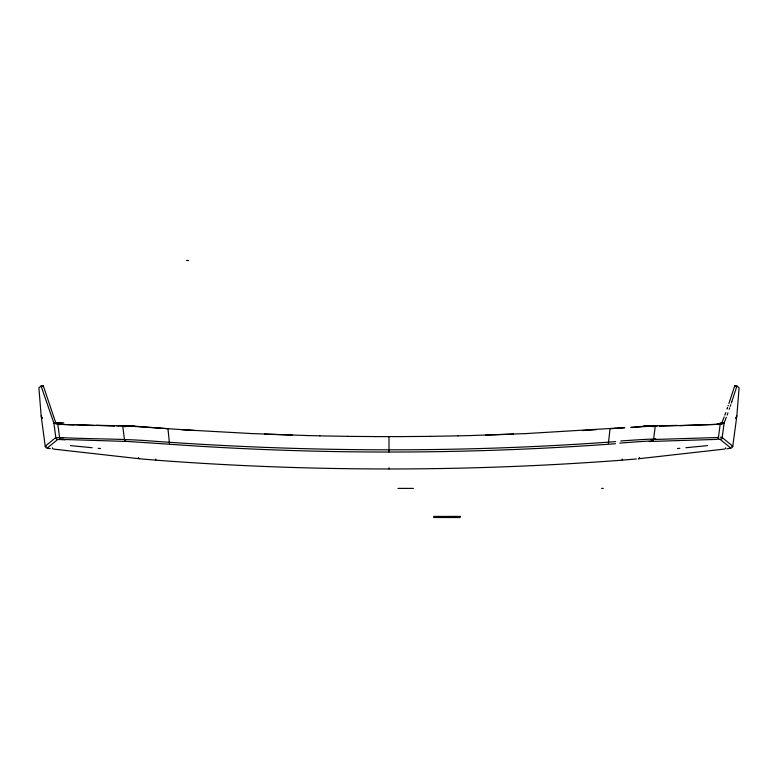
<?xml version="1.0" encoding="UTF-8"?>
<svg xmlns="http://www.w3.org/2000/svg" width="778" height="778" viewBox="0 0 778 778"><rect width="100%" height="100%" fill="white"/><g stroke="black" fill="none" stroke-linecap="round" stroke-linejoin="round"><path stroke-width="1.17" d="M615.466 443.742L608.464 444.238C462.404 454.634 315.596 454.634 169.536 444.238L167.97 428.697L133.398 426.081M735.852 417.893L736.834 415.987L739.1 387.794L736.931 386.024L734.743 385.732L729.696 401.166M140.507 458.864L155.678 460.148L155.765 459.049M653.014 426.937L653.141 425.994L657.196 425.906M717.968 424.778L718.075 423.971L721.799 423.028L724.201 416.891M649.241 441.515L716.538 439.405A2.208 2.13 87.6 0 0 718.415 437.499L720.185 424.253L723.958 423.349L726.351 417.29M721.712 424.409L721.926 422.824L724.104 423.115L722.179 437.557A2.208 2.208 0 0 1 720.234 439.463L730.843 448.109A2.208 2.208 0 0 0 732.788 446.202L736.844 415.899M736.931 386.024L731.874 401.458M729.599 401.429L728.898 403.529M731.349 403.033L731.787 401.72M730.814 404.599L730.639 405.124M728.276 405.348L728.082 405.921M730.396 405.834L730.202 406.408M727.294 408.207L727.012 409.024M727.556 407.448L727.362 408.022M729.676 407.935L729.482 408.499M729.2 409.316L729.404 408.732M725.777 412.554L724.833 415.17M727.955 412.846L727.148 415.092M55.822 437.557L45.221 446.202A2.208 2.208 0 0 0 47.157 448.109L57.767 439.463A2.208 2.208 0 0 1 55.822 437.557L53.896 423.115L41.069 386.024L43.257 385.732L56.288 424.409M41.069 386.024L38.9 387.794L41.166 415.987L42.177 417.932M43.257 385.732L42.576 386.287M722.217 422.668L716.733 424.36M730.571 448.206L726.827 448.78M732.594 446.29L731.699 446.446M96.453 425.284L134.244 426.091M169.536 444.238L128.487 441.505L61.462 439.405A2.208 2.13 -87.6 0 1 59.585 437.499L57.815 424.253L94.342 425.566M53.896 423.115L56.074 422.824M677.473 448.536L679.875 448.303M685.875 447.72L707.484 445.629M636.433 458.962L622.322 460.148C467.072 471.906 310.928 471.906 155.678 460.148M624.17 427.647L527.221 433.511M624.87 427.774L610.04 428.727L608.406 443.353M582.45 430.584L596.249 429.689M615.651 441.622C459.234 453.185 302.029 452.232 145.642 440.601C116.992 438.627 88.245 439.074 59.585 437.499M471.945 435.495L527.221 433.55M718.415 437.499L651.147 439.589M513.402 434.105L485.764 435.096M677.492 425.401L643.756 426.091L644.661 426.081M679.602 425.683L720.185 424.253L659.306 426.188M458.125 435.836L471.945 435.534M458.125 435.875L430.477 436.332M430.477 436.37L402.819 436.575M644.797 426.081L655.251 426.276L653.539 439.512A2.208 2.13 88.8 0 1 651.614 441.427M375.171 436.614L402.829 436.614M186.526 260.484L188.675 260.484M397.976 488.389L413.41 488.389M601.53 488.389L603.222 488.389M133.203 426.081L116.739 425.819M375.181 436.575L347.523 436.37M347.523 436.332L319.875 435.875M114.629 426.101L76.166 424.603M306.055 435.534L319.875 435.836M250.779 433.55L306.055 435.495M292.236 435.096L264.598 434.105M74.046 424.895L57.815 424.253M250.779 433.511L181.751 429.689M195.55 430.545L132.591 426.325M70.516 445.629L92.125 447.72M98.125 448.303L100.527 448.536M50.346 448.663L47.429 448.206M46.301 446.446L45.406 446.29M61.268 424.36L55.783 422.668M734.743 385.732L735.424 386.287M732.779 446.202L722.179 437.557M59.925 423.971L60.042 424.798M41.156 415.899L45.221 446.202M124.986 426.937L124.859 425.994L122.749 426.276L124.461 439.512A2.208 2.13 -88.8 0 0 126.386 441.427M622.235 459.049L622.322 460.119M455.743 516.417L455.743 517.516M438.102 516.417L438.102 517.516M389 436.653L389 451.999M389 467.87L389 468.94M63.796 422.814A109.465 8.762 -14.9 0 1 57.047 422.551M650.991 425.605A45.007 0.564 -4.1 0 1 630.851 427.326M718.357 439.2A107.092 1.857 -6.2 0 1 720.039 439.482M725.699 447.788A2.208 1.556 82.8 0 1 724.454 449.091L638.291 458.787A2.208 1.556 84.4 0 0 639.584 457.493M58.661 439.56A107.092 1.799 6 0 1 65.08 439.803M52.301 447.788A2.208 1.556 -82.8 0 0 53.546 449.091L139.709 458.787A2.208 1.556 -84.4 0 1 138.416 457.493M619.794 443.1A44.589 0.729 -4.7 0 1 652.674 441.243M720.282 437.294A109.426 1.857 -5.9 0 1 721.984 437.576M61.851 423.057A111.682 8.762 -14.8 0 1 54.917 422.833M56.736 437.654A109.426 1.799 5.7 0 1 63.29 437.888M735.949 417.942A26.413 8.13 2.1 0 1 735.677 418.233M42.323 418.233A26.413 8.13 -2.1 0 1 42.051 417.942M620.815 440.951A46.738 0.7 -4.2 0 1 654.074 439.385M652.509 425.926A47.166 0.603 -3.6 0 1 631.24 427.54M460.138 516.417L433.716 516.417L433.696 517.516L460.138 517.516L460.158 516.417"/></g></svg>
